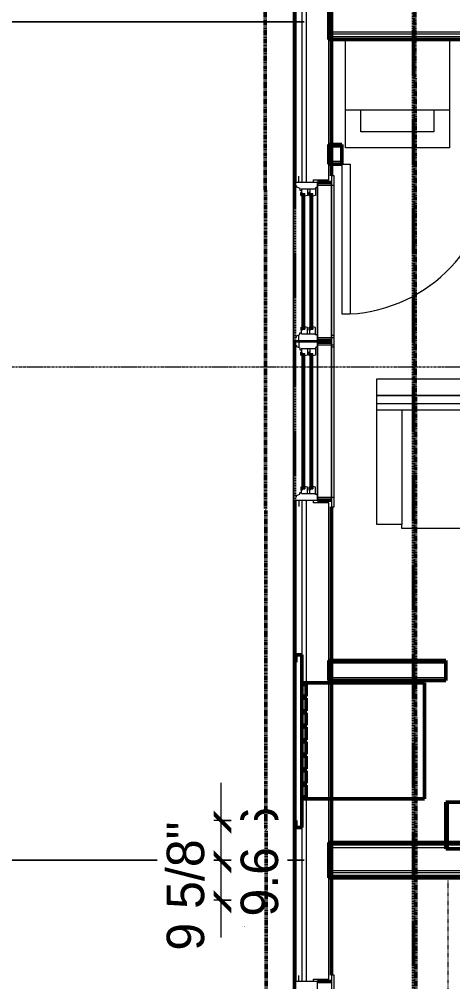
# Model space of a CAD drawing. Header units: inches. Extents: x -4217 to -1814, y 9706 to 12425.
# Drawn here: x -3926.9 to -3822.7, y 10319.4 to 10550.8 of the extents above; entities that cross this region are included whole.
import ezdxf

# ---------------------------------------------------------------- set-up
doc = ezdxf.new("R2010")
doc.units = ezdxf.units.IN
doc.header["$MEASUREMENT"] = 0
for name, pattern in [('Dash', [0.25, 0.125, -0.125]), ('Dash 1_16_', [0.125, 0.0625, -0.0625]), ('Double Dash 3_8_', [1, 0.375, -0.125, 0.125, -0.125, 0.125, -0.125]), ('Grid Line 1_2_', [0.875, 0.5, -0.125, 0.125, -0.125])]:
    doc.linetypes.add(name, pattern=pattern)
for name, color, linetype, lineweight in [('A-ANNO-DIMS', 211, 'Continuous', 9), ('A-ANNO-DIMS-96', 211, 'Continuous', 9), ('A-DOOR-1', 250, 'Continuous', 9), ('A-DOOR-2', 90, 'Continuous', 20), ('A-GENM-3', 10, 'Continuous', 50), ('A-GLAZ-1', 250, 'Continuous', 9), ('A-GLAZ-2', 90, 'Continuous', 20), ('A-GLAZ-4', 10, 'Continuous', 50), ('A-WALL', 113, 'Continuous', 13), ('A-WALL-3', 10, 'Continuous', 50), ('A-WALL-4', 50, 'Continuous', 13), ('C-PROP-LINE-1', 10, 'Double Dash 3_8_', 50), ('C-PROP-LINE-2', 91, 'Dash 1_16_', 50), ('I-FURN', 30, 'Continuous', 9), ('I-FURN-1', 250, 'Continuous', 9), ('I-FURN-HDLN-1', 250, 'Dash', 9), ('I-WALL-3', 2, 'Continuous', 50), ('P-SANR-FIXT-2', 250, 'Continuous', 9), ('S-GRID-1', 1, 'Grid Line 1_2_', 9)]:
    doc.layers.add(name, color=color, linetype=linetype, lineweight=lineweight)
doc.styles.add('Century Gothic', font='ufonts.com_century-gothic.ttf', dxfattribs={"height": 9})
doc.dimstyles.new('OD__1_16__Tol__', dxfattribs={"dimscale": 12, "dimtxt": 9.397514, "dimasz": 1, "dimexe": 0.75, "dimexo": 0.5, "dimgap": 0.125, "dimtad": 1, "dimdec": 4, "dimrnd": 0.0625, "dimzin": 3, "dimdsep": 46, "dimlunit": 4, "dimtxsty": 'Century Gothic', "dimblk1": 'OBLIQUE', "dimblk2": 'OBLIQUE', "dimsah": 1, "dimcen": 0.09, "dimdle": 0.75, "dimazin": 0, "dimtfac": 1, "dimtdec": 4, "dimtix": 1, "dimtmove": 0, "dimatfit": 3, "dimfxl": 1, "dimtvp": 1, "dimtfill": 1, "dimfrac": 2, "dimtolj": 1, "dimtzin": 0, "dimarcsym": 2})
doc.dimstyles.new('OD__1_8__Tol__', dxfattribs={"dimscale": 12, "dimtxt": 9.397514, "dimasz": 1, "dimexe": 0.75, "dimexo": 0.5, "dimgap": 0.125, "dimtad": 1, "dimdec": 3, "dimrnd": 0.125, "dimzin": 3, "dimdsep": 46, "dimlunit": 4, "dimtxsty": 'Century Gothic', "dimblk1": 'OBLIQUE', "dimblk2": 'OBLIQUE', "dimsah": 1, "dimcen": 0.09, "dimdle": 0.75, "dimazin": 0, "dimtfac": 1, "dimtdec": 4, "dimtix": 1, "dimtmove": 0, "dimatfit": 3, "dimfxl": 1, "dimtvp": 1, "dimtfill": 1, "dimfrac": 2, "dimtolj": 1, "dimtzin": 0, "dimarcsym": 2})

# ---------------------------------------------------------------- blocks, each defined once
blk = doc.blocks.new('DIMBLOCK13-FLOOR PLAN - 3RD FLOOR')
at = {"layer": 'A-ANNO-DIMS-96', "lineweight": 50}
for p, q in [((-4043.68, 10348.59), (-4049.68, 10354.59)), ((-4043.68, 10348.59), (-4037.68, 10342.59)), ((-4043.68, 9984.63), (-4049.68, 9990.63)), ((-4043.68, 9984.63), (-4037.68, 9978.63))]:
    blk.add_line(p, q, dxfattribs=at)
at = {"layer": 'A-ANNO-DIMS-96'}
for p, q in [((-3858.47, 10348.59), (-4052.68, 10348.59)), ((-4043.68, 9975.63), (-4043.68, 10348.59)), ((-4043.68, 10348.59), (-3858.47, 10348.59)), ((-3862.29, 9984.63), (-4052.68, 9984.63)), ((-4043.68, 9984.63), (-3862.29, 9984.63))]:
    blk.add_line(p, q, dxfattribs=at)
at = {"layer": 'A-ANNO-DIMS-96', "color": 0, "insert": (-4056.71, 10147.37), "char_height": 9, "width": 46.1821, "attachment_point": 1, "rotation": 90, "line_spacing_factor": 0.984502, "style": 'Century Gothic', "bg_fill": 3, "box_fill_scale": 1.25, "bg_fill_color": 256, "bg_fill_true_color": 13158600, "bg_fill_transparency": 0}
blk.add_mtext('30\' - 4"', dxfattribs=at)
blk = doc.blocks.new('_Oblique')
at = {"color": 0, "linetype": 'ByBlock', "lineweight": -2}
blk.add_line((-0.5, -0.5), (0.5, 0.5), dxfattribs=at)
blk = doc.blocks.new('DIMBLOCK14-FLOOR PLAN - 3RD FLOOR')
at = {"layer": 'A-ANNO-DIMS-96', "lineweight": 50}
for p, q in [((-4043.68, 10550.19), (-4049.68, 10556.19)), ((-4043.68, 10550.19), (-4037.68, 10544.19)), ((-4043.68, 10348.59), (-4049.68, 10354.59)), ((-4043.68, 10348.59), (-4037.68, 10342.59))]:
    blk.add_line(p, q, dxfattribs=at)
at = {"layer": 'A-ANNO-DIMS-96'}
for p, q in [((-3858.47, 10550.19), (-4052.68, 10550.19)), ((-4043.68, 10348.59), (-4043.68, 10550.19)), ((-4043.68, 10550.19), (-3858.47, 10550.19)), ((-3858.47, 10348.59), (-4052.68, 10348.59)), ((-4043.68, 10348.59), (-3858.47, 10348.59))]:
    blk.add_line(p, q, dxfattribs=at)
at = {"layer": 'A-ANNO-DIMS-96', "color": 0, "insert": (-4056.71, 10418.66), "char_height": 9, "width": 73.7481, "attachment_point": 1, "rotation": 90, "line_spacing_factor": 0.984502, "style": 'Century Gothic', "bg_fill": 3, "box_fill_scale": 1.25, "bg_fill_color": 256, "bg_fill_true_color": 13158600, "bg_fill_transparency": 0}
blk.add_mtext('16\' - 9 5/8"', dxfattribs=at)
blk = doc.blocks.new('DIMBLOCK15-FLOOR PLAN - 3RD FLOOR')
at = {"layer": 'A-ANNO-DIMS-96', "lineweight": 50}
for p, q in [((-4043.68, 10838.19), (-4049.68, 10844.19)), ((-4043.68, 10838.19), (-4037.68, 10832.19)), ((-4043.68, 10550.19), (-4049.68, 10556.19)), ((-4043.68, 10550.19), (-4037.68, 10544.19))]:
    blk.add_line(p, q, dxfattribs=at)
at = {"layer": 'A-ANNO-DIMS-96'}
for p, q in [((-3858.47, 10838.19), (-4052.68, 10838.19)), ((-4043.68, 10550.19), (-4043.68, 10838.19)), ((-4043.68, 10838.19), (-3858.47, 10838.19)), ((-3858.47, 10550.19), (-4052.68, 10550.19)), ((-4043.68, 10550.19), (-3858.47, 10550.19))]:
    blk.add_line(p, q, dxfattribs=at)
at = {"layer": 'A-ANNO-DIMS-96', "color": 0, "insert": (-4056.71, 10674.95), "char_height": 9, "width": 46.1821, "attachment_point": 1, "rotation": 90, "line_spacing_factor": 0.984502, "style": 'Century Gothic', "bg_fill": 3, "box_fill_scale": 1.25, "bg_fill_color": 256, "bg_fill_true_color": 13158600, "bg_fill_transparency": 0}
blk.add_mtext('24\' - 0"', dxfattribs=at)
blk = doc.blocks.new('DIMBLOCK34-FLOOR PLAN - 3RD FLOOR')
at = {"layer": 'A-ANNO-DIMS-96'}
for p, q in [((-3878.44, 10367.19), (-3878.44, 10348.59)), ((-3875.95, 10358.19), (-3887.44, 10358.19)), ((-3878.44, 10358.19), (-3875.95, 10358.19)), ((-3858.47, 10348.59), (-3887.44, 10348.59)), ((-3878.44, 10348.59), (-3858.47, 10348.59))]:
    blk.add_line(p, q, dxfattribs=at)
at = {"layer": 'A-ANNO-DIMS-96', "lineweight": 50}
for p, q in [((-3878.44, 10358.19), (-3884.44, 10364.19)), ((-3878.44, 10358.19), (-3872.44, 10352.19)), ((-3878.44, 10348.59), (-3884.44, 10354.59)), ((-3878.44, 10348.59), (-3872.44, 10342.59))]:
    blk.add_line(p, q, dxfattribs=at)
at = {"layer": 'A-ANNO-DIMS-96', "color": 0, "char_height": 9, "attachment_point": 1, "rotation": 90, "line_spacing_factor": 0.984502, "style": 'Century Gothic', "bg_fill": 3, "box_fill_scale": 1.25, "bg_fill_color": 256, "bg_fill_true_color": 13158600, "bg_fill_transparency": 0}
for s, insert, width in [('9 5/8"', (-3891.47, 10336.46), 40.6331), ('9.6', (-3873.7, 10344.66), 20.943)]:
    blk.add_mtext(s, dxfattribs=dict(at, insert=insert, width=width))
blk = doc.blocks.new('DIMBLOCK35-FLOOR PLAN - 3RD FLOOR')
at = {"layer": 'A-ANNO-DIMS-96', "lineweight": 50}
for p, q in [((-3878.44, 10348.59), (-3884.44, 10354.59)), ((-3878.44, 10348.59), (-3872.44, 10342.59)), ((-3878.44, 10338.99), (-3884.44, 10344.99)), ((-3878.44, 10338.99), (-3872.44, 10332.99))]:
    blk.add_line(p, q, dxfattribs=at)
at = {"layer": 'A-ANNO-DIMS-96'}
for p, q in [((-3858.47, 10348.59), (-3887.44, 10348.59)), ((-3878.44, 10348.59), (-3878.44, 10329.99)), ((-3878.44, 10348.59), (-3858.47, 10348.59)), ((-3875.95, 10338.99), (-3887.44, 10338.99)), ((-3878.44, 10338.99), (-3875.95, 10338.99))]:
    blk.add_line(p, q, dxfattribs=at)
at = {"layer": 'A-ANNO-DIMS-96', "color": 0, "char_height": 9, "attachment_point": 1, "rotation": 90, "line_spacing_factor": 0.984502, "style": 'Century Gothic', "bg_fill": 3, "box_fill_scale": 1.25, "bg_fill_color": 256, "bg_fill_true_color": 13158600, "bg_fill_transparency": 0}
for s, insert, width in [('9 5/8"', (-3891.47, 10326.86), 40.6331), ('9.6', (-3873.7, 10335.06), 20.943)]:
    blk.add_mtext(s, dxfattribs=dict(at, insert=insert, width=width))

msp = doc.modelspace()

# ---------------------------------------------------------------- linework, layer by layer
at = {"layer": 'A-DOOR-1'}
msp.add_arc((-3849.41124, 10515.9644), 36.06659, 273.1788522, 0, dxfattribs=at)
at = {"layer": 'A-DOOR-2'}
for p, q in [((-3849.41124, 10515.9644), (-3849.41124, 10479.9533)), ((-3849.41124, 10515.9644), (-3847.41124, 10515.9644)), ((-3847.41124, 10515.9644), (-3847.41124, 10479.9533)), ((-3849.41124, 10479.9533), (-3847.41124, 10479.9533))]:
    msp.add_line(p, q, dxfattribs=at)
at = {"layer": 'A-GENM-3'}
msp.add_line((-3829.53624, 10363.3894), (-3829.53624, 10391.2644), dxfattribs=at)
at = {"layer": 'A-GLAZ-1'}
for p, q in [((-3851.22374, 10472.01518), (-3851.22374, 10513.16361)), ((-3851.22374, 10433.61518), (-3851.22374, 10474.76361)), ((-3851.22374, 10279.82768), (-3851.22374, 10320.97611))]:
    msp.add_line(p, q, dxfattribs=at)
at = {"layer": 'A-WALL'}
for p, q in [((-3486.67374, 10547.6894), (-3852.47374, 10547.6894)), ((-3748.74796, 10547.1894), (-3852.47374, 10547.1894)), ((-3748.74796, 10546.5644), (-3852.47374, 10546.5644)), ((-3796.10752, 10352.2144), (-3852.47374, 10352.2144)), ((-3796.10752, 10351.5894), (-3852.47374, 10351.5894)), ((-3501.42374, 10346.0894), (-3852.47374, 10346.0894)), ((-3501.42374, 10345.5894), (-3852.47374, 10345.5894)), ((-3501.42374, 10344.9644), (-3852.47374, 10344.9644))]:
    msp.add_line(p, q, dxfattribs=at)
at = {"layer": 'A-WALL-3'}
for p, q in [((-3849.41124, 10515.9644), (-3849.41124, 10520.7144)), ((-3824.34725, 10391.8394), (-3824.34725, 10396.5894)), ((-3824.34725, 10362.5894), (-3824.34725, 10351.3394)), ((-3819.59725, 10362.5894), (-3824.34725, 10362.5894)), ((-3824.34725, 10351.3394), (-3819.59725, 10351.3394))]:
    msp.add_line(p, q, dxfattribs=at)
at = {"layer": 'A-WALL-4'}
msp.add_line((-3823.72225, 10351.3394), (-3823.72225, 10362.5894), dxfattribs=at)
at = {"layer": 'C-PROP-LINE-1'}
msp.add_line((-3833.41046, 12088.68951), (-3830.99429, 9768.08086), dxfattribs=at)
at = {"layer": 'C-PROP-LINE-2'}
msp.add_line((-3832.16202, 10010.0894), (-3832.16202, 12088.5894), dxfattribs=at)
at = {"layer": 'I-FURN'}
for p, q in [((-3756.96459, 10460.35835), (-3840.96459, 10460.35835)), ((-3840.96459, 10456.85835), (-3840.96459, 10460.35835)), ((-3840.96459, 10460.35835), (-3756.96459, 10460.35835)), ((-3756.96459, 10458.35835), (-3840.96459, 10458.35835)), ((-3840.96459, 10429.35835), (-3840.96459, 10456.85835)), ((-3756.96459, 10456.85835), (-3840.96459, 10456.85835)), ((-3834.96459, 10456.85835), (-3834.96459, 10429.35835)), ((-3834.96459, 10429.35835), (-3840.96459, 10429.35835)), ((-3834.96459, 10428.35835), (-3834.96459, 10429.35835)), ((-3762.96459, 10428.35835), (-3834.96459, 10428.35835))]:
    msp.add_line(p, q, dxfattribs=at)
at = {"layer": 'I-FURN-1'}
for p, q in [((-3840.96459, 10460.35835), (-3840.96459, 10464.35835)), ((-3840.96459, 10464.35835), (-3756.96459, 10464.35835))]:
    msp.add_line(p, q, dxfattribs=at)
at = {"layer": 'I-FURN-HDLN-1'}
msp.add_line((-3823.90604, 10344.3394), (-3823.90604, 10229.5894), dxfattribs=at)
at = {"layer": 'I-WALL-3'}
for p, q in [((-3852.47374, 10554.4394), (-3852.47374, 10545.9394)), ((-3852.47374, 10545.9394), (-3748.74796, 10545.9394)), ((-3796.10752, 10352.8394), (-3852.47374, 10352.8394)), ((-3852.47374, 10352.8394), (-3852.47374, 10344.3394)), ((-3852.47374, 10344.3394), (-3501.42374, 10344.3394))]:
    msp.add_line(p, q, dxfattribs=at)
at = {"layer": 'P-SANR-FIXT-2'}
for p, q in [((-3848.53624, 10519.8769), (-3848.53624, 10545.8769)), ((-3823.53624, 10545.8769), (-3848.53624, 10545.8769)), ((-3823.53624, 10545.8769), (-3823.53624, 10519.8769)), ((-3823.53624, 10528.97065), (-3848.53624, 10528.97065)), ((-3844.78624, 10523.78315), (-3844.78624, 10528.97065)), ((-3827.28624, 10528.97065), (-3827.28624, 10523.78315)), ((-3827.28624, 10523.78315), (-3844.78624, 10523.78315)), ((-3823.53624, 10519.8769), (-3848.53624, 10519.8769))]:
    msp.add_line(p, q, dxfattribs=at)

# ---------------------------------------------------------------- next in the draw order: dimensions: what is measured, and where the dimension line sits
at = {"layer": 'A-ANNO-DIMS'}
dim = msp.add_linear_dim(base=(-4043.6775575452, 10348.5893961105), p1=(-3856.2862366797, 9984.6268961105), p2=(-3852.4737366797, 10348.5893961105), angle=90, dimstyle='OD__1_8__Tol__', override={"dimpost": '<>', "dimfxl": 363.982467}, dxfattribs=at)
dim.commit()
dim.dimension.update_dxf_attribs({"geometry": 'DIMBLOCK13-FLOOR PLAN - 3RD FLOOR', "text_midpoint": (-4049.9039341947, 10166.6081461105)})

# ---------------------------------------------------------------- next in the draw order: linework, layer by layer
at = {"layer": 'A-GLAZ-1'}
for p, q in [((-3851.84874, 10320.97611), (-3851.84874, 10279.82768)), ((-3851.22374, 10320.97611), (-3851.84874, 10320.97611))]:
    msp.add_line(p, q, dxfattribs=at)
at = {"layer": 'A-GLAZ-2'}
for p, q in [((-3859.72374, 10319.41361), (-3859.72374, 10320.91361)), ((-3861.09874, 10319.41361), (-3861.09874, 10281.39018)), ((-3855.22374, 10319.41361), (-3861.09874, 10319.41361)), ((-3855.22374, 10281.39018), (-3855.22374, 10319.41361))]:
    msp.add_line(p, q, dxfattribs=at)
at = {"layer": 'A-WALL-3'}
msp.add_line((-3855.22374, 10319.41361), (-3851.84874, 10319.41361), dxfattribs=at)
at = {"layer": 'A-WALL-4'}
for q in [(-3856.28624, 10319.41361), (-3852.47374, 10320.03861)]:
    msp.add_line((-3856.28624, 10320.03861), q, dxfattribs=at)

# ---------------------------------------------------------------- next in the draw order: dimensions: what is measured, and where the dimension line sits
at = {"layer": 'A-ANNO-DIMS'}
dim = msp.add_linear_dim(base=(-4043.67756, 10550.1894), p1=(-3852.47374, 10348.5894), p2=(-3852.47374, 10550.1894), angle=90, dimstyle='OD__1_8__Tol__', override={"dimpost": '<>', "dimfxl": 201.6}, dxfattribs=at)
dim.commit()
dim.dimension.update_dxf_attribs({"geometry": 'DIMBLOCK14-FLOOR PLAN - 3RD FLOOR', "text_midpoint": (-4050.40257, 10449.3894)})

# ---------------------------------------------------------------- next in the draw order: linework, layer by layer
at = {"layer": 'A-GENM-3'}
for p, q in [((-3829.53624, 10391.2644), (-3858.97374, 10391.2644)), ((-3858.97374, 10391.2644), (-3858.97374, 10390.8269)), ((-3858.97374, 10390.8269), (-3857.97374, 10390.8269)), ((-3857.97374, 10390.8269), (-3857.97374, 10388.03002)), ((-3857.97374, 10388.03002), (-3858.97374, 10388.03002)), ((-3858.97374, 10388.03002), (-3858.97374, 10387.53002)), ((-3858.97374, 10387.53002), (-3857.97374, 10387.53002)), ((-3857.97374, 10387.53002), (-3857.97374, 10384.54565)), ((-3857.97374, 10384.54565), (-3858.97374, 10384.54565)), ((-3858.97374, 10384.54565), (-3858.97374, 10384.04565)), ((-3858.97374, 10384.04565), (-3857.97374, 10384.04565)), ((-3857.97374, 10384.04565), (-3857.97374, 10381.06127)), ((-3857.97374, 10381.06127), (-3858.97374, 10381.06127)), ((-3858.97374, 10381.06127), (-3858.97374, 10380.56127)), ((-3858.97374, 10380.56127), (-3857.97374, 10380.56127))]:
    msp.add_line(p, q, dxfattribs=at)
at = {"layer": 'A-GLAZ-1'}
for p, q in [((-3851.84874, 10513.16361), (-3851.84874, 10472.01518)), ((-3851.22374, 10513.16361), (-3851.84874, 10513.16361)), ((-3855.22374, 10511.53861), (-3855.22374, 10473.64018)), ((-3851.84874, 10511.53861), (-3855.22374, 10511.53861)), ((-3855.22374, 10510.91361), (-3851.84874, 10510.91361)), ((-3851.84874, 10473.64018), (-3851.84874, 10511.53861)), ((-3851.84874, 10510.91361), (-3851.22374, 10510.91361)), ((-3858.91124, 10476.89018), (-3858.91124, 10508.28861)), ((-3858.78624, 10508.88236), (-3858.78624, 10508.28861)), ((-3858.78624, 10508.41361), (-3858.41124, 10508.41361)), ((-3858.78624, 10476.89018), (-3858.78624, 10508.28861)), ((-3858.41124, 10508.88236), (-3858.41124, 10508.28861)), ((-3858.41124, 10476.89018), (-3858.41124, 10508.28861)), ((-3858.28624, 10476.89018), (-3858.28624, 10508.28861)), ((-3856.97374, 10476.89018), (-3856.97374, 10508.28861)), ((-3856.84874, 10508.88236), (-3856.84874, 10508.28861)), ((-3856.84874, 10508.41361), (-3856.47374, 10508.41361)), ((-3856.84874, 10476.89018), (-3856.84874, 10508.28861)), ((-3856.47374, 10508.88236), (-3856.47374, 10508.28861)), ((-3856.47374, 10476.89018), (-3856.47374, 10508.28861)), ((-3856.34874, 10476.89018), (-3856.34874, 10508.28861)), ((-3858.78624, 10476.29643), (-3858.78624, 10476.89018)), ((-3858.78624, 10476.76518), (-3858.41124, 10476.76518)), ((-3858.41124, 10476.29643), (-3858.41124, 10476.89018)), ((-3856.84874, 10476.29643), (-3856.84874, 10476.89018)), ((-3856.84874, 10476.76518), (-3856.47374, 10476.76518)), ((-3856.47374, 10476.29643), (-3856.47374, 10476.89018)), ((-3851.84874, 10474.76361), (-3851.84874, 10433.61518)), ((-3851.22374, 10474.76361), (-3851.84874, 10474.76361)), ((-3855.22374, 10474.26518), (-3851.84874, 10474.26518)), ((-3855.22374, 10473.64018), (-3851.84874, 10473.64018)), ((-3855.22374, 10473.13861), (-3855.22374, 10435.24018)), ((-3851.84874, 10473.13861), (-3855.22374, 10473.13861)), ((-3855.22374, 10472.51361), (-3851.84874, 10472.51361)), ((-3851.84874, 10474.26518), (-3851.22374, 10474.26518)), ((-3851.84874, 10435.24018), (-3851.84874, 10473.13861)), ((-3851.84874, 10472.51361), (-3851.22374, 10472.51361)), ((-3858.78624, 10470.48236), (-3858.78624, 10469.88861)), ((-3858.78624, 10470.01361), (-3858.41124, 10470.01361)), ((-3858.41124, 10470.48236), (-3858.41124, 10469.88861)), ((-3856.84874, 10470.48236), (-3856.84874, 10469.88861)), ((-3856.84874, 10470.01361), (-3856.47374, 10470.01361)), ((-3856.47374, 10470.48236), (-3856.47374, 10469.88861)), ((-3851.84874, 10472.01518), (-3851.22374, 10472.01518)), ((-3858.91124, 10438.49018), (-3858.91124, 10469.88861)), ((-3858.78624, 10438.49018), (-3858.78624, 10469.88861)), ((-3858.41124, 10438.49018), (-3858.41124, 10469.88861)), ((-3858.28624, 10438.49018), (-3858.28624, 10469.88861)), ((-3856.97374, 10438.49018), (-3856.97374, 10469.88861)), ((-3856.84874, 10438.49018), (-3856.84874, 10469.88861)), ((-3856.47374, 10438.49018), (-3856.47374, 10469.88861)), ((-3856.34874, 10438.49018), (-3856.34874, 10469.88861)), ((-3858.78624, 10437.89643), (-3858.78624, 10438.49018)), ((-3858.78624, 10438.36518), (-3858.41124, 10438.36518)), ((-3858.41124, 10437.89643), (-3858.41124, 10438.49018)), ((-3856.84874, 10437.89643), (-3856.84874, 10438.49018)), ((-3856.84874, 10438.36518), (-3856.47374, 10438.36518)), ((-3856.47374, 10437.89643), (-3856.47374, 10438.49018)), ((-3855.22374, 10435.86518), (-3851.84874, 10435.86518)), ((-3851.84874, 10435.86518), (-3851.22374, 10435.86518)), ((-3855.22374, 10435.24018), (-3851.84874, 10435.24018)), ((-3851.84874, 10433.61518), (-3851.22374, 10433.61518))]:
    msp.add_line(p, q, dxfattribs=at)
at = {"layer": 'A-GLAZ-2'}
for p, q in [((-3859.72374, 10511.60111), (-3859.72374, 10513.10111)), ((-3861.09874, 10511.60111), (-3861.09874, 10473.57768)), ((-3855.22374, 10511.60111), (-3861.09874, 10511.60111)), ((-3861.09874, 10510.78861), (-3860.28624, 10510.78861)), ((-3860.28624, 10510.78861), (-3860.28624, 10510.51393)), ((-3860.28624, 10510.51393), (-3859.47374, 10510.19486)), ((-3859.47374, 10510.19486), (-3859.47374, 10509.72611)), ((-3859.47374, 10509.72611), (-3859.03624, 10509.72611)), ((-3859.03624, 10510.00736), (-3859.03624, 10509.16361)), ((-3859.03624, 10510.00736), (-3855.72374, 10510.00736)), ((-3857.66124, 10510.00736), (-3857.66124, 10508.44486)), ((-3857.09874, 10510.00736), (-3857.09874, 10509.16361)), ((-3855.5039, 10510.25736), (-3855.72374, 10510.25736)), ((-3855.72374, 10510.25736), (-3855.72374, 10508.44486)), ((-3855.5039, 10510.25736), (-3855.22374, 10510.59125)), ((-3855.22374, 10473.57768), (-3855.22374, 10511.60111)), ((-3859.25499, 10508.44486), (-3859.25499, 10509.16361)), ((-3858.91124, 10509.16361), (-3859.25499, 10509.16361)), ((-3859.25499, 10508.44486), (-3858.91124, 10508.29174)), ((-3858.91124, 10508.29174), (-3858.91124, 10509.16361)), ((-3858.91124, 10508.88236), (-3858.28624, 10508.88236)), ((-3858.28624, 10508.28861), (-3858.28624, 10508.88236)), ((-3857.66124, 10508.44486), (-3858.28624, 10508.28861)), ((-3857.31749, 10508.44486), (-3857.31749, 10509.16361)), ((-3856.97374, 10509.16361), (-3857.31749, 10509.16361)), ((-3857.31749, 10508.44486), (-3856.97374, 10508.29174)), ((-3856.97374, 10508.29174), (-3856.97374, 10509.16361)), ((-3856.97374, 10508.88236), (-3856.34874, 10508.88236)), ((-3856.34874, 10508.28861), (-3856.34874, 10508.88236)), ((-3855.72374, 10508.44486), (-3856.34874, 10508.28861)), ((-3860.28624, 10474.66486), (-3859.47374, 10474.98393)), ((-3860.28624, 10474.39018), (-3860.28624, 10474.66486)), ((-3859.72374, 10473.20111), (-3859.72374, 10474.70111)), ((-3859.47374, 10475.45268), (-3859.03624, 10475.45268)), ((-3859.47374, 10474.98393), (-3859.47374, 10475.45268)), ((-3859.25499, 10476.73393), (-3858.91124, 10476.88705)), ((-3859.25499, 10476.73393), (-3859.25499, 10476.01518)), ((-3858.91124, 10476.01518), (-3859.25499, 10476.01518)), ((-3859.03624, 10475.17143), (-3859.03624, 10476.01518)), ((-3859.03624, 10475.17143), (-3855.72374, 10475.17143)), ((-3858.91124, 10476.88705), (-3858.91124, 10476.01518)), ((-3858.91124, 10476.29643), (-3858.28624, 10476.29643)), ((-3858.28624, 10476.89018), (-3858.28624, 10476.29643)), ((-3857.66124, 10476.73393), (-3858.28624, 10476.89018)), ((-3857.66124, 10475.17143), (-3857.66124, 10476.73393)), ((-3857.31749, 10476.73393), (-3856.97374, 10476.88705)), ((-3857.31749, 10476.73393), (-3857.31749, 10476.01518)), ((-3856.97374, 10476.01518), (-3857.31749, 10476.01518)), ((-3857.09874, 10475.17143), (-3857.09874, 10476.01518)), ((-3856.97374, 10476.88705), (-3856.97374, 10476.01518)), ((-3856.97374, 10476.29643), (-3856.34874, 10476.29643)), ((-3856.34874, 10476.89018), (-3856.34874, 10476.29643)), ((-3855.72374, 10476.73393), (-3856.34874, 10476.89018)), ((-3855.72374, 10474.92143), (-3855.72374, 10476.73393)), ((-3855.5039, 10474.92143), (-3855.72374, 10474.92143)), ((-3855.5039, 10474.92143), (-3855.22374, 10474.58755)), ((-3861.09874, 10474.39018), (-3860.28624, 10474.39018)), ((-3861.09874, 10473.57768), (-3855.22374, 10473.57768)), ((-3861.09874, 10473.20111), (-3861.09874, 10435.17768)), ((-3855.22374, 10473.20111), (-3861.09874, 10473.20111)), ((-3861.09874, 10472.38861), (-3860.28624, 10472.38861)), ((-3860.28624, 10472.38861), (-3860.28624, 10472.11393)), ((-3859.72374, 10473.57768), (-3859.72374, 10472.07768)), ((-3855.22374, 10435.17768), (-3855.22374, 10473.20111)), ((-3860.28624, 10472.11393), (-3859.47374, 10471.79486)), ((-3859.47374, 10471.79486), (-3859.47374, 10471.32611)), ((-3859.47374, 10471.32611), (-3859.03624, 10471.32611)), ((-3859.25499, 10470.04486), (-3859.25499, 10470.76361)), ((-3858.91124, 10470.76361), (-3859.25499, 10470.76361)), ((-3859.25499, 10470.04486), (-3858.91124, 10469.89174)), ((-3859.03624, 10471.60736), (-3859.03624, 10470.76361)), ((-3859.03624, 10471.60736), (-3855.72374, 10471.60736)), ((-3858.91124, 10469.89174), (-3858.91124, 10470.76361)), ((-3858.91124, 10470.48236), (-3858.28624, 10470.48236)), ((-3858.28624, 10469.88861), (-3858.28624, 10470.48236)), ((-3857.66124, 10470.04486), (-3858.28624, 10469.88861)), ((-3857.66124, 10471.60736), (-3857.66124, 10470.04486)), ((-3857.31749, 10470.04486), (-3857.31749, 10470.76361)), ((-3856.97374, 10470.76361), (-3857.31749, 10470.76361)), ((-3857.31749, 10470.04486), (-3856.97374, 10469.89174)), ((-3857.09874, 10471.60736), (-3857.09874, 10470.76361)), ((-3856.97374, 10469.89174), (-3856.97374, 10470.76361)), ((-3856.97374, 10470.48236), (-3856.34874, 10470.48236)), ((-3856.34874, 10469.88861), (-3856.34874, 10470.48236)), ((-3855.72374, 10470.04486), (-3856.34874, 10469.88861)), ((-3855.5039, 10471.85736), (-3855.72374, 10471.85736)), ((-3855.72374, 10471.85736), (-3855.72374, 10470.04486)), ((-3855.5039, 10471.85736), (-3855.22374, 10472.19125)), ((-3859.25499, 10438.33393), (-3858.91124, 10438.48705)), ((-3859.25499, 10438.33393), (-3859.25499, 10437.61518)), ((-3858.91124, 10437.61518), (-3859.25499, 10437.61518)), ((-3859.03624, 10436.77143), (-3859.03624, 10437.61518)), ((-3858.91124, 10438.48705), (-3858.91124, 10437.61518)), ((-3858.91124, 10437.89643), (-3858.28624, 10437.89643)), ((-3858.28624, 10438.49018), (-3858.28624, 10437.89643)), ((-3857.66124, 10438.33393), (-3858.28624, 10438.49018)), ((-3857.66124, 10436.77143), (-3857.66124, 10438.33393)), ((-3857.31749, 10438.33393), (-3856.97374, 10438.48705)), ((-3857.31749, 10438.33393), (-3857.31749, 10437.61518)), ((-3856.97374, 10437.61518), (-3857.31749, 10437.61518)), ((-3857.09874, 10436.77143), (-3857.09874, 10437.61518)), ((-3856.97374, 10438.48705), (-3856.97374, 10437.61518)), ((-3856.97374, 10437.89643), (-3856.34874, 10437.89643)), ((-3856.34874, 10438.49018), (-3856.34874, 10437.89643)), ((-3855.72374, 10438.33393), (-3856.34874, 10438.49018)), ((-3855.72374, 10436.52143), (-3855.72374, 10438.33393)), ((-3861.09874, 10435.99018), (-3860.28624, 10435.99018)), ((-3860.28624, 10436.26486), (-3859.47374, 10436.58393)), ((-3860.28624, 10435.99018), (-3860.28624, 10436.26486)), ((-3859.47374, 10437.05268), (-3859.03624, 10437.05268)), ((-3859.47374, 10436.58393), (-3859.47374, 10437.05268)), ((-3859.03624, 10436.77143), (-3855.72374, 10436.77143)), ((-3855.5039, 10436.52143), (-3855.72374, 10436.52143)), ((-3855.5039, 10436.52143), (-3855.22374, 10436.18755)), ((-3861.09874, 10435.17768), (-3855.22374, 10435.17768)), ((-3859.72374, 10435.17768), (-3859.72374, 10433.67768))]:
    msp.add_line(p, q, dxfattribs=at)
at = {"layer": 'A-WALL-3'}
for p, q in [((-3849.41124, 10520.7144), (-3852.47374, 10520.7144)), ((-3852.47374, 10520.7144), (-3852.47374, 10515.9644)), ((-3852.47374, 10515.9644), (-3849.41124, 10515.9644)), ((-3855.22374, 10511.60111), (-3851.84874, 10511.60111)), ((-3860.72374, 10473.57768), (-3860.72374, 10473.20111)), ((-3851.84874, 10473.57768), (-3855.22374, 10473.57768)), ((-3855.22374, 10473.20111), (-3851.84874, 10473.20111)), ((-3860.72374, 10435.17768), (-3860.72374, 10396.21361)), ((-3851.84874, 10435.17768), (-3855.22374, 10435.17768)), ((-3860.72374, 10396.21361), (-3860.47374, 10396.21361)), ((-3860.47374, 10396.21361), (-3860.47374, 10397.96361)), ((-3860.47374, 10397.96361), (-3858.97374, 10397.96361)), ((-3824.34725, 10396.5894), (-3852.49725, 10396.5894)), ((-3852.49725, 10396.5894), (-3852.49725, 10391.8394)), ((-3852.49725, 10391.8394), (-3824.34725, 10391.8394))]:
    msp.add_line(p, q, dxfattribs=at)
at = {"layer": 'A-WALL-4'}
for p, q in [((-3849.41124, 10520.0894), (-3852.47374, 10520.0894)), ((-3849.41124, 10516.5894), (-3852.47374, 10516.5894)), ((-3856.28624, 10512.22611), (-3856.28624, 10511.60111)), ((-3856.28624, 10512.22611), (-3852.47374, 10512.22611)), ((-3860.47374, 10473.57768), (-3860.47374, 10473.20111)), ((-3858.97374, 10473.57768), (-3858.97374, 10473.20111)), ((-3857.97374, 10473.57768), (-3857.97374, 10473.20111)), ((-3856.28624, 10473.57768), (-3856.28624, 10473.20111)), ((-3860.47374, 10435.17768), (-3860.47374, 10397.96361)), ((-3858.97374, 10435.17768), (-3858.97374, 10397.96361)), ((-3856.28624, 10435.17768), (-3856.28624, 10434.55268)), ((-3852.47374, 10434.55268), (-3856.28624, 10434.55268)), ((-3824.34725, 10395.9644), (-3852.49725, 10395.9644)), ((-3824.34725, 10392.4644), (-3852.49725, 10392.4644))]:
    msp.add_line(p, q, dxfattribs=at)
at = {"layer": 'S-GRID-1'}
msp.add_line((-1814.20638, 10467.1894), (-4168.71446, 10467.1894), dxfattribs=at)

# ---------------------------------------------------------------- next in the draw order: dimensions: what is measured, and where the dimension line sits
at = {"layer": 'A-ANNO-DIMS'}
for base, p1, p2, dimstyle, override, picture, middle in [((-4043.67756, 10838.1894), (-3852.47374, 10550.1894), (-3852.47374, 10838.1894), 'OD__1_8__Tol__', {"dimpost": '<>', "dimfxl": 288}, 'DIMBLOCK15-FLOOR PLAN - 3RD FLOOR', (-4049.90393, 10694.1894)), ((-3878.43617, 10348.5894), (-3869.95089, 10358.1894), (-3852.47374, 10348.5894), 'OD__1_16__Tol__', {"dimpost": '<>\\X', "dimfxl": 19.940183}, 'DIMBLOCK34-FLOOR PLAN - 3RD FLOOR', (-3878.43617, 10353.3894))]:
    dim = msp.add_linear_dim(base=base, p1=p1, p2=p2, angle=90, dimstyle=dimstyle, override=override, dxfattribs=at)
    dim.commit()
    dim.dimension.update_dxf_attribs({"geometry": picture, "text_midpoint": middle})

# ---------------------------------------------------------------- next in the draw order: linework, layer by layer
at = {"layer": 'A-GENM-3'}
for p, q in [((-3857.97374, 10380.56127), (-3857.97374, 10377.5769)), ((-3857.97374, 10377.5769), (-3858.97374, 10377.5769)), ((-3858.97374, 10377.5769), (-3858.97374, 10377.0769)), ((-3858.97374, 10377.0769), (-3857.97374, 10377.0769)), ((-3857.97374, 10377.0769), (-3857.97374, 10374.09252)), ((-3857.97374, 10374.09252), (-3858.97374, 10374.09252)), ((-3858.97374, 10374.09252), (-3858.97374, 10373.59252)), ((-3858.97374, 10373.59252), (-3857.97374, 10373.59252))]:
    msp.add_line(p, q, dxfattribs=at)
at = {"layer": 'A-WALL-3'}
for p, q in [((-3860.72374, 10588.77768), (-3860.72374, 10511.60111)), ((-3851.84874, 10513.16361), (-3851.84874, 10587.21518))]:
    msp.add_line(p, q, dxfattribs=at)
at = {"layer": 'A-WALL-4'}
for p, q in [((-3860.47374, 10588.77768), (-3860.47374, 10511.60111)), ((-3858.97374, 10588.77768), (-3858.97374, 10511.60111)), ((-3857.97374, 10588.77768), (-3857.97374, 10511.60111)), ((-3852.47374, 10512.22611), (-3852.47374, 10588.15268))]:
    msp.add_line(p, q, dxfattribs=at)

# ---------------------------------------------------------------- next in the draw order: dimensions: what is measured, and where the dimension line sits
at = {"layer": 'A-ANNO-DIMS'}
dim = msp.add_linear_dim(base=(-3878.43617, 10338.9894), p1=(-3852.47374, 10348.5894), p2=(-3869.95089, 10338.9894), angle=90, dimstyle='OD__1_16__Tol__', override={"dimpost": '<>\\X', "dimfxl": 19.940183}, dxfattribs=at)
dim.commit()
dim.dimension.update_dxf_attribs({"geometry": 'DIMBLOCK35-FLOOR PLAN - 3RD FLOOR', "text_midpoint": (-3878.43617, 10343.7894)})

# ---------------------------------------------------------------- next in the draw order: linework, layer by layer
at = {"layer": 'A-GENM-3'}
for p, q in [((-3857.97374, 10373.59252), (-3857.97374, 10370.60815)), ((-3857.97374, 10370.60815), (-3858.97374, 10370.60815)), ((-3858.97374, 10370.60815), (-3858.97374, 10370.10815)), ((-3858.97374, 10370.10815), (-3857.97374, 10370.10815)), ((-3857.97374, 10370.10815), (-3857.97374, 10367.12377)), ((-3857.97374, 10367.12377), (-3858.97374, 10367.12377)), ((-3858.97374, 10367.12377), (-3858.97374, 10366.62377)), ((-3858.97374, 10366.62377), (-3857.97374, 10366.62377)), ((-3857.97374, 10366.62377), (-3857.97374, 10363.8269)), ((-3857.97374, 10363.8269), (-3858.97374, 10363.8269)), ((-3858.97374, 10363.8269), (-3858.97374, 10363.3894)), ((-3858.97374, 10363.3894), (-3829.53624, 10363.3894))]:
    msp.add_line(p, q, dxfattribs=at)
at = {"layer": 'A-GLAZ-4'}
for p, q in [((-3860.72374, 10396.21361), (-3860.72374, 10358.19018)), ((-3860.66124, 10358.19018), (-3860.66124, 10396.21361))]:
    msp.add_line(p, q, dxfattribs=at)
at = {"layer": 'A-WALL-3'}
for p, q in [((-3851.84874, 10320.97611), (-3851.84874, 10433.61518)), ((-3858.97374, 10397.96361), (-3858.97374, 10356.44018)), ((-3860.47374, 10358.19018), (-3860.72374, 10358.19018)), ((-3860.72374, 10358.19018), (-3860.72374, 10319.41361)), ((-3860.47374, 10356.44018), (-3860.47374, 10358.19018)), ((-3858.97374, 10356.44018), (-3860.47374, 10356.44018))]:
    msp.add_line(p, q, dxfattribs=at)
at = {"layer": 'A-WALL-4'}
for p, q in [((-3857.97374, 10435.17768), (-3857.97374, 10319.41361)), ((-3852.47374, 10320.03861), (-3852.47374, 10434.55268)), ((-3860.47374, 10356.44018), (-3860.47374, 10319.41361)), ((-3858.97374, 10356.44018), (-3858.97374, 10319.41361))]:
    msp.add_line(p, q, dxfattribs=at)
at = {"layer": 'C-PROP-LINE-1'}
msp.add_line((-3869.44796, 12124.68951), (-3867.12227, 9890.97905), dxfattribs=at)
at = {"layer": 'C-PROP-LINE-2'}
msp.add_line((-3860.72374, 9980.1894), (-3860.72374, 11434.3894), dxfattribs=at)

doc.saveas('drawing.dxf')
